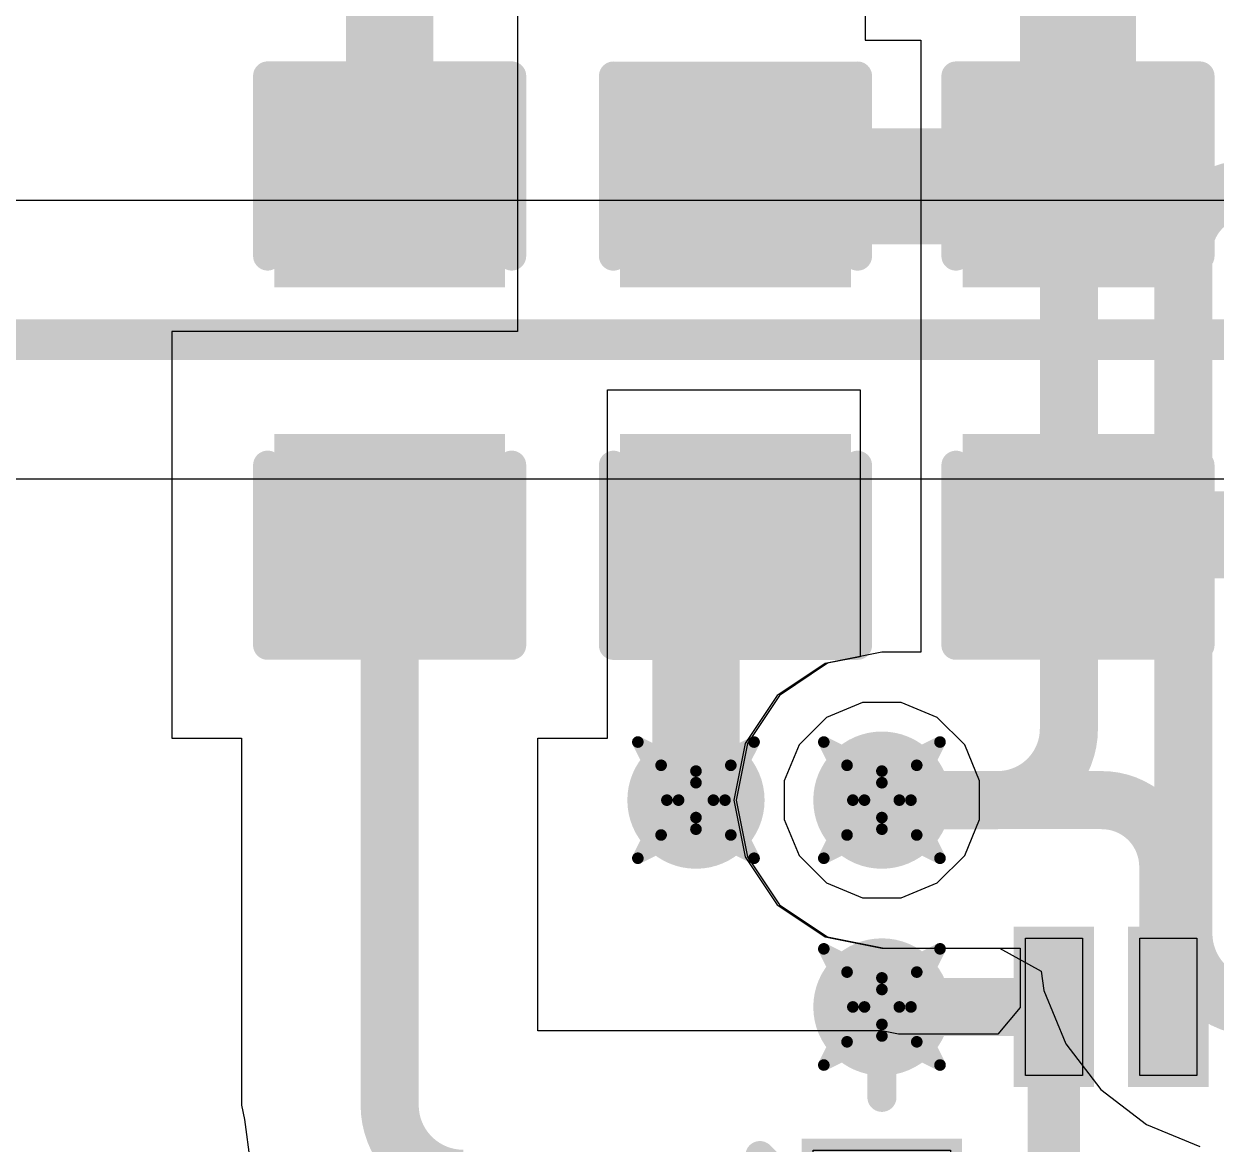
# Model space of a CAD drawing. Header units: inches. Extents: x -2 to 5376, y -4 to 5426.
# Drawn here: x 57.08 to 62.29, y 84.9 to 89.8 of the extents above; entities that cross this region are included whole.
import ezdxf

# ---------------------------------------------------------------- set-up
doc = ezdxf.new("R2010")
doc.units = ezdxf.units.IN
for name, color, linetype in [('Bottom Layer', 5, 'Continuous'), ('Drill Drawing', 1, 'Continuous'), ('Layer 1', 16, 'Continuous'), ('Layer 2', 76, 'Continuous'), ('Top Layer', 1, 'Continuous'), ('Top Overlay', 2, 'Continuous'), ('Top Paste', 8, 'Continuous'), ('Top Solder', 216, 'Continuous'), ('Via Holes', 16, 'Continuous')]:
    doc.layers.add(name, color=color, linetype=linetype)

# ---------------------------------------------------------------- blocks, each defined once
blk = doc.blocks.new('VQFN_16_3_3__25')
at = {"layer": 'Top Layer'}
for points in [[(-0.8729, 1.8), (-0.6229, 1.8), (-0.6229, 1.2), (-0.8729, 1.2)], [(-0.373, 1.8), (-0.123, 1.8), (-0.123, 1.2), (-0.373, 1.2)], [(0.1271, 1.8), (0.3771, 1.8), (0.3771, 1.2), (0.1271, 1.2)], [(0.627, 1.8), (0.877, 1.8), (0.877, 1.2), (0.627, 1.2)], [(-1.8, 0.6234), (-1.8, 0.8734), (-1.2, 0.8734), (-1.2, 0.6234)], [(1.8, 0.8734), (1.8, 0.6234), (1.2, 0.6234), (1.2, 0.8734)], [(-0.7501, 0.7499), (0.7499, 0.7499), (0.7499, -0.7501), (-0.7501, -0.7501)], [(-1.8, 0.1235), (-1.8, 0.3735), (-1.2, 0.3735), (-1.2, 0.1235)], [(1.8, 0.3751), (1.8, 0.1251), (1.2, 0.1251), (1.2, 0.3751)], [(-1.8, -0.3766), (-1.8, -0.1266), (-1.2, -0.1266), (-1.2, -0.3766)], [(1.8, -0.1251), (1.8, -0.3751), (1.2, -0.3751), (1.2, -0.1251)], [(1.8, -0.6249), (1.8, -0.8749), (1.2, -0.8749), (1.2, -0.6249)], [(-1.8, -0.8765), (-1.8, -0.6265), (-1.2, -0.6265), (-1.2, -0.8765)], [(-0.6229, -1.8), (-0.8729, -1.8), (-0.8729, -1.2), (-0.6229, -1.2)], [(-0.123, -1.8), (-0.373, -1.8), (-0.373, -1.2), (-0.123, -1.2)], [(0.3771, -1.8), (0.1271, -1.8), (0.1271, -1.2), (0.3771, -1.2)], [(0.877, -1.8), (0.627, -1.8), (0.627, -1.2), (0.877, -1.2)]]:
    blk.add_hatch(color=1, dxfattribs=at).paths.add_polyline_path(points)
at = {"layer": 'Top Solder'}
for points in [[(-0.9237, 1.8508), (-0.5721, 1.8508), (-0.5721, 1.1492), (-0.9237, 1.1492)], [(-0.4238, 1.8508), (-0.0722, 1.8508), (-0.0722, 1.1492), (-0.4238, 1.1492)], [(0.0763, 1.8508), (0.4279, 1.8508), (0.4279, 1.1492), (0.0763, 1.1492)], [(0.5762, 1.8508), (0.9278, 1.8508), (0.9278, 1.1492), (0.5762, 1.1492)], [(-1.8508, 0.5726), (-1.8508, 0.9242), (-1.1492, 0.9242), (-1.1492, 0.5726)], [(1.8508, 0.9242), (1.8508, 0.5726), (1.1492, 0.5726), (1.1492, 0.9242)], [(-0.8009, 0.8007), (0.8007, 0.8007), (0.8007, -0.8009), (-0.8009, -0.8009)], [(-1.8508, 0.0727), (-1.8508, 0.4243), (-1.1492, 0.4243), (-1.1492, 0.0727)], [(1.8508, 0.4259), (1.8508, 0.0743), (1.1492, 0.0743), (1.1492, 0.4259)], [(-1.8508, -0.4274), (-1.8508, -0.0758), (-1.1492, -0.0758), (-1.1492, -0.4274)], [(1.8508, -0.0743), (1.8508, -0.4259), (1.1492, -0.4259), (1.1492, -0.0743)], [(-1.8508, -0.9273), (-1.8508, -0.5757), (-1.1492, -0.5757), (-1.1492, -0.9273)], [(1.8508, -0.5741), (1.8508, -0.9257), (1.1492, -0.9257), (1.1492, -0.5741)], [(-0.5721, -1.8508), (-0.9237, -1.8508), (-0.9237, -1.1492), (-0.5721, -1.1492)], [(-0.0722, -1.8508), (-0.4238, -1.8508), (-0.4238, -1.1492), (-0.0722, -1.1492)], [(0.4279, -1.8508), (0.0763, -1.8508), (0.0763, -1.1492), (0.4279, -1.1492)], [(0.9278, -1.8508), (0.5762, -1.8508), (0.5762, -1.1492), (0.9278, -1.1492)]]:
    blk.add_hatch(color=216, dxfattribs=at).paths.add_polyline_path(points)
at = {"layer": 'Top Overlay'}
for points in [[(-1.4999, 1.1046, 0.127, 0.127, 0), (-1.4999, 1.4999, 0.127, 0.127, 0)], [(-1.4999, 1.4999, 0.127, 0.127, 0), (-1.1041, 1.4999, 0.127, 0.127, 0)], [(1.1082, 1.4999, 0.127, 0.127, 0), (1.5001, 1.4999, 0.127, 0.127, 0)], [(1.5001, 1.1046, 0.127, 0.127, 0), (1.5001, 1.4999, 0.127, 0.127, 0)], [(-2.0334, 0.85, 0.127, 0.127, 0), (-1.9318, 0.7484, 0.127, 0.127, 0)], [(-2.0334, 0.6468, 0.127, 0.127, 0), (-2.0334, 0.85, 0.127, 0.127, 0)], [(-2.0334, 0.6468, 0.127, 0.127, 0), (-1.9318, 0.7484, 0.127, 0.127, 0)], [(-1.4999, -1.5001, 0.127, 0.127, 0), (-1.4999, -1.1076, 0.127, 0.127, 0)], [(1.5001, -1.5001, 0.127, 0.127, 0), (1.5001, -1.1061, 0.127, 0.127, 0)], [(-1.4999, -1.5001, 0.127, 0.127, 0), (-1.1041, -1.5001, 0.127, 0.127, 0)], [(1.1082, -1.5001, 0.127, 0.127, 0), (1.5001, -1.5001, 0.127, 0.127, 0)]]:
    blk.add_lwpolyline(points, format="xyseb", dxfattribs=at)
for points in [[(-1.5316, 1.4999, 0.0635, 0.0635, 1), (-1.4681, 1.4999, 0.0635, 0.0635, 1)], [(-1.5316, 1.4999, 0.0635, 0.0635, 1), (-1.4681, 1.4999, 0.0635, 0.0635, 1)], [(-1.1358, 1.4999, 0.0635, 0.0635, 1), (-1.0723, 1.4999, 0.0635, 0.0635, 1)], [(1.0765, 1.4999, 0.0635, 0.0635, 1), (1.14, 1.4999, 0.0635, 0.0635, 1)], [(1.4684, 1.4999, 0.0635, 0.0635, 1), (1.5319, 1.4999, 0.0635, 0.0635, 1)], [(1.4684, 1.4999, 0.0635, 0.0635, 1), (1.5319, 1.4999, 0.0635, 0.0635, 1)], [(-1.5316, 1.1046, 0.0635, 0.0635, 1), (-1.4681, 1.1046, 0.0635, 0.0635, 1)], [(1.4684, 1.1046, 0.0635, 0.0635, 1), (1.5319, 1.1046, 0.0635, 0.0635, 1)], [(-2.0651, 0.85, 0.0635, 0.0635, 1), (-2.0016, 0.85, 0.0635, 0.0635, 1)], [(-2.0651, 0.85, 0.0635, 0.0635, 1), (-2.0016, 0.85, 0.0635, 0.0635, 1)], [(-1.9635, 0.7484, 0.0635, 0.0635, 1), (-1.9, 0.7484, 0.0635, 0.0635, 1)], [(-1.9635, 0.7484, 0.0635, 0.0635, 1), (-1.9, 0.7484, 0.0635, 0.0635, 1)], [(-2.0651, 0.6468, 0.0635, 0.0635, 1), (-2.0016, 0.6468, 0.0635, 0.0635, 1)], [(-2.0651, 0.6468, 0.0635, 0.0635, 1), (-2.0016, 0.6468, 0.0635, 0.0635, 1)], [(-1.5316, -1.1076, 0.0635, 0.0635, 1), (-1.4681, -1.1076, 0.0635, 0.0635, 1)], [(1.4684, -1.1061, 0.0635, 0.0635, 1), (1.5319, -1.1061, 0.0635, 0.0635, 1)], [(-1.5316, -1.5001, 0.0635, 0.0635, 1), (-1.4681, -1.5001, 0.0635, 0.0635, 1)], [(-1.5316, -1.5001, 0.0635, 0.0635, 1), (-1.4681, -1.5001, 0.0635, 0.0635, 1)], [(-1.1358, -1.5001, 0.0635, 0.0635, 1), (-1.0723, -1.5001, 0.0635, 0.0635, 1)], [(1.0765, -1.5001, 0.0635, 0.0635, 1), (1.14, -1.5001, 0.0635, 0.0635, 1)], [(1.4684, -1.5001, 0.0635, 0.0635, 1), (1.5319, -1.5001, 0.0635, 0.0635, 1)], [(1.4684, -1.5001, 0.0635, 0.0635, 1), (1.5319, -1.5001, 0.0635, 0.0635, 1)]]:
    blk.add_lwpolyline(points, format="xyseb", close=True, dxfattribs=at)
at = {"layer": 'Top Paste'}
for p, q in [((-0.8729, 1.8), (-0.8729, 1.8)), ((-0.8729, 1.8), (-0.6229, 1.8)), ((-0.8729, 1.2), (-0.8729, 1.8)), ((-0.6229, 1.8), (-0.6229, 1.2)), ((-0.3729, 1.8), (-0.3729, 1.8)), ((-0.3729, 1.8), (-0.1229, 1.8)), ((-0.3729, 1.2), (-0.3729, 1.8)), ((-0.1229, 1.8), (-0.1229, 1.2)), ((0.1271, 1.8), (0.1271, 1.8)), ((0.1271, 1.8), (0.3771, 1.8)), ((0.1271, 1.2), (0.1271, 1.8)), ((0.3771, 1.8), (0.3771, 1.2)), ((0.6271, 1.8), (0.6271, 1.8)), ((0.6271, 1.8), (0.8771, 1.8)), ((0.6271, 1.2), (0.6271, 1.8)), ((0.8771, 1.8), (0.8771, 1.2)), ((-0.6229, 1.2), (-0.8729, 1.2)), ((-0.1229, 1.2), (-0.3729, 1.2)), ((0.3771, 1.2), (0.1271, 1.2)), ((0.8771, 1.2), (0.6271, 1.2)), ((-1.7999, 0.6235), (-1.7999, 0.8735)), ((-1.7999, 0.8735), (-1.1999, 0.8735)), ((-1.1999, 0.8735), (-1.1999, 0.6235)), ((1.2, 0.6235), (1.2, 0.8735)), ((1.2, 0.8735), (1.8, 0.8735)), ((1.8, 0.8735), (1.8, 0.8735)), ((1.8, 0.8735), (1.8, 0.6235)), ((-1.7999, 0.6235), (-1.7999, 0.6235)), ((-1.1999, 0.6235), (-1.7999, 0.6235)), ((-0.6, 0.6), (-0.6, 0.6)), ((-0.6, 0.6), (0.6, 0.6)), ((-0.6, -0.6), (-0.6, 0.6)), ((0.6, 0.6), (0.6, -0.6)), ((1.8, 0.6235), (1.2, 0.6235)), ((-1.8, 0.1235), (-1.8, 0.3735)), ((-1.8, 0.3735), (-1.2, 0.3735)), ((-1.2, 0.3735), (-1.2, 0.1235)), ((1.2, 0.125), (1.2, 0.375)), ((1.2, 0.375), (1.8, 0.375)), ((1.8, 0.375), (1.8, 0.375)), ((1.8, 0.375), (1.8, 0.125)), ((-1.8, 0.1235), (-1.8, 0.1235)), ((-1.2, 0.1235), (-1.8, 0.1235)), ((1.8, 0.125), (1.2, 0.125)), ((-1.7999, -0.3765), (-1.7999, -0.1265)), ((-1.7999, -0.1265), (-1.1999, -0.1265)), ((-1.1999, -0.1265), (-1.1999, -0.3765)), ((1.2, -0.375), (1.2, -0.125)), ((1.2, -0.125), (1.8, -0.125)), ((1.8, -0.125), (1.8, -0.125)), ((1.8, -0.125), (1.8, -0.375)), ((-1.7999, -0.3765), (-1.7999, -0.3765)), ((-1.1999, -0.3765), (-1.7999, -0.3765)), ((1.8, -0.375), (1.2, -0.375)), ((0.6, -0.6), (-0.6, -0.6)), ((1.2, -0.875), (1.2, -0.625)), ((1.2, -0.625), (1.8, -0.625)), ((1.8, -0.625), (1.8, -0.625)), ((1.8, -0.625), (1.8, -0.875)), ((-1.7999, -0.8765), (-1.7999, -0.6265)), ((-1.7999, -0.6265), (-1.1999, -0.6265)), ((-1.1999, -0.6265), (-1.1999, -0.8765)), ((-1.7999, -0.8765), (-1.7999, -0.8765)), ((-1.1999, -0.8765), (-1.7999, -0.8765)), ((1.8, -0.875), (1.2, -0.875)), ((-0.8729, -1.8), (-0.8729, -1.2)), ((-0.8729, -1.2), (-0.6229, -1.2)), ((-0.6229, -1.2), (-0.6229, -1.8)), ((-0.3729, -1.8), (-0.3729, -1.2)), ((-0.3729, -1.2), (-0.1229, -1.2)), ((-0.1229, -1.2), (-0.1229, -1.8)), ((0.1271, -1.8), (0.1271, -1.2)), ((0.1271, -1.2), (0.3771, -1.2)), ((0.3771, -1.2), (0.3771, -1.8)), ((0.6271, -1.8), (0.6271, -1.2)), ((0.6271, -1.2), (0.8771, -1.2)), ((0.8771, -1.2), (0.8771, -1.8)), ((-0.6229, -1.8), (-0.8729, -1.8)), ((-0.6229, -1.8), (-0.6229, -1.8)), ((-0.1229, -1.8), (-0.3729, -1.8)), ((-0.1229, -1.8), (-0.1229, -1.8)), ((0.3771, -1.8), (0.1271, -1.8)), ((0.3771, -1.8), (0.3771, -1.8)), ((0.8771, -1.8), (0.6271, -1.8)), ((0.8771, -1.8), (0.8771, -1.8))]:
    blk.add_line(p, q, dxfattribs=at)
blk = doc.blocks.new('C___0603_108')
at = {"layer": 'Top Layer'}
for points in [[(-0.381, 0.4445), (-0.381, -0.4445), (-1.143, -0.4445), (-1.143, 0.4445)], [(1.143, 0.4445), (1.143, -0.4445), (0.381, -0.4445), (0.381, 0.4445)]]:
    blk.add_hatch(color=1, dxfattribs=at).paths.add_polyline_path(points)
at = {"layer": 'Top Paste'}
for points in [[(-0.381, 0.4445), (-0.381, -0.4445), (-1.143, -0.4445), (-1.143, 0.4445)], [(1.143, 0.4445), (1.143, -0.4445), (0.381, -0.4445), (0.381, 0.4445)]]:
    blk.add_hatch(color=8, dxfattribs=at).paths.add_polyline_path(points)
at = {"layer": 'Top Solder'}
for points in [[(-0.321, 0.5045), (-0.321, -0.5045), (-1.203, -0.5045), (-1.203, 0.5045)], [(1.203, 0.5045), (1.203, -0.5045), (0.321, -0.5045), (0.321, 0.5045)]]:
    blk.add_hatch(color=216, dxfattribs=at).paths.add_polyline_path(points)
at = {"layer": 'Top Overlay'}
for points in [[(-1.2446, -0.5334, 0.127, 0.127, 0), (-1.2446, 0.5334, 0.127, 0.127, 0)], [(-0.4572, 0.5334, 0.127, 0.127, 0), (-1.2446, 0.5334, 0.127, 0.127, 0)], [(1.2446, 0.5334, 0.127, 0.127, 0), (0.4572, 0.5334, 0.127, 0.127, 0)], [(1.2446, -0.5334, 0.127, 0.127, 0), (1.2446, 0.5334, 0.127, 0.127, 0)], [(-0.4572, -0.5334, 0.127, 0.127, 0), (-1.2446, -0.5334, 0.127, 0.127, 0)], [(1.2446, -0.5334, 0.127, 0.127, 0), (0.4572, -0.5334, 0.127, 0.127, 0)]]:
    blk.add_lwpolyline(points, format="xyseb", dxfattribs=at)
for points in [[(-1.2764, 0.5334, 0.0635, 0.0635, 1), (-1.2128, 0.5334, 0.0635, 0.0635, 1)], [(-1.2764, 0.5334, 0.0635, 0.0635, 1), (-1.2128, 0.5334, 0.0635, 0.0635, 1)], [(-0.4889, 0.5334, 0.0635, 0.0635, 1), (-0.4254, 0.5334, 0.0635, 0.0635, 1)], [(0.4254, 0.5334, 0.0635, 0.0635, 1), (0.4889, 0.5334, 0.0635, 0.0635, 1)], [(1.2128, 0.5334, 0.0635, 0.0635, 1), (1.2764, 0.5334, 0.0635, 0.0635, 1)], [(1.2128, 0.5334, 0.0635, 0.0635, 1), (1.2764, 0.5334, 0.0635, 0.0635, 1)], [(-1.2764, -0.5334, 0.0635, 0.0635, 1), (-1.2128, -0.5334, 0.0635, 0.0635, 1)], [(-1.2764, -0.5334, 0.0635, 0.0635, 1), (-1.2128, -0.5334, 0.0635, 0.0635, 1)], [(-0.4889, -0.5334, 0.0635, 0.0635, 1), (-0.4254, -0.5334, 0.0635, 0.0635, 1)], [(0.4254, -0.5334, 0.0635, 0.0635, 1), (0.4889, -0.5334, 0.0635, 0.0635, 1)], [(1.2128, -0.5334, 0.0635, 0.0635, 1), (1.2764, -0.5334, 0.0635, 0.0635, 1)], [(1.2128, -0.5334, 0.0635, 0.0635, 1), (1.2764, -0.5334, 0.0635, 0.0635, 1)]]:
    blk.add_lwpolyline(points, format="xyseb", close=True, dxfattribs=at)
blk = doc.blocks.new('C___0603_109')
at = {"layer": 'Top Layer'}
for points in [[(-0.381, 0.4445), (-0.381, -0.4445), (-1.143, -0.4445), (-1.143, 0.4445)], [(1.143, 0.4445), (1.143, -0.4445), (0.381, -0.4445), (0.381, 0.4445)]]:
    blk.add_hatch(color=1, dxfattribs=at).paths.add_polyline_path(points)
at = {"layer": 'Top Paste'}
for points in [[(-0.381, 0.4445), (-0.381, -0.4445), (-1.143, -0.4445), (-1.143, 0.4445)], [(1.143, 0.4445), (1.143, -0.4445), (0.381, -0.4445), (0.381, 0.4445)]]:
    blk.add_hatch(color=8, dxfattribs=at).paths.add_polyline_path(points)
at = {"layer": 'Top Solder'}
for points in [[(-0.321, 0.5045), (-0.321, -0.5045), (-1.203, -0.5045), (-1.203, 0.5045)], [(1.203, 0.5045), (1.203, -0.5045), (0.321, -0.5045), (0.321, 0.5045)]]:
    blk.add_hatch(color=216, dxfattribs=at).paths.add_polyline_path(points)
at = {"layer": 'Top Overlay'}
for points in [[(-0.4572, 0.5334, 0.127, 0.127, 0), (-1.2446, 0.5334, 0.127, 0.127, 0)], [(-1.2446, -0.5334, 0.127, 0.127, 0), (-1.2446, 0.5334, 0.127, 0.127, 0)], [(1.2446, 0.5334, 0.127, 0.127, 0), (0.4572, 0.5334, 0.127, 0.127, 0)], [(1.2446, -0.5334, 0.127, 0.127, 0), (1.2446, 0.5334, 0.127, 0.127, 0)], [(-0.4572, -0.5334, 0.127, 0.127, 0), (-1.2446, -0.5334, 0.127, 0.127, 0)], [(1.2446, -0.5334, 0.127, 0.127, 0), (0.4572, -0.5334, 0.127, 0.127, 0)]]:
    blk.add_lwpolyline(points, format="xyseb", dxfattribs=at)
for points in [[(-1.2764, 0.5334, 0.0635, 0.0635, 1), (-1.2128, 0.5334, 0.0635, 0.0635, 1)], [(-1.2764, 0.5334, 0.0635, 0.0635, 1), (-1.2128, 0.5334, 0.0635, 0.0635, 1)], [(-0.4889, 0.5334, 0.0635, 0.0635, 1), (-0.4254, 0.5334, 0.0635, 0.0635, 1)], [(0.4254, 0.5334, 0.0635, 0.0635, 1), (0.4889, 0.5334, 0.0635, 0.0635, 1)], [(1.2128, 0.5334, 0.0635, 0.0635, 1), (1.2764, 0.5334, 0.0635, 0.0635, 1)], [(1.2128, 0.5334, 0.0635, 0.0635, 1), (1.2764, 0.5334, 0.0635, 0.0635, 1)], [(-1.2764, -0.5334, 0.0635, 0.0635, 1), (-1.2128, -0.5334, 0.0635, 0.0635, 1)], [(-1.2764, -0.5334, 0.0635, 0.0635, 1), (-1.2128, -0.5334, 0.0635, 0.0635, 1)], [(-0.4889, -0.5334, 0.0635, 0.0635, 1), (-0.4254, -0.5334, 0.0635, 0.0635, 1)], [(0.4254, -0.5334, 0.0635, 0.0635, 1), (0.4889, -0.5334, 0.0635, 0.0635, 1)], [(1.2128, -0.5334, 0.0635, 0.0635, 1), (1.2764, -0.5334, 0.0635, 0.0635, 1)], [(1.2128, -0.5334, 0.0635, 0.0635, 1), (1.2764, -0.5334, 0.0635, 0.0635, 1)]]:
    blk.add_lwpolyline(points, format="xyseb", close=True, dxfattribs=at)
blk = doc.blocks.new('C___0603_111')
at = {"layer": 'Top Layer'}
for points in [[(-0.381, 0.4445), (-0.381, -0.4445), (-1.143, -0.4445), (-1.143, 0.4445)], [(1.143, 0.4445), (1.143, -0.4445), (0.381, -0.4445), (0.381, 0.4445)]]:
    blk.add_hatch(color=1, dxfattribs=at).paths.add_polyline_path(points)
at = {"layer": 'Top Paste'}
for points in [[(-0.381, 0.4445), (-0.381, -0.4445), (-1.143, -0.4445), (-1.143, 0.4445)], [(1.143, 0.4445), (1.143, -0.4445), (0.381, -0.4445), (0.381, 0.4445)]]:
    blk.add_hatch(color=8, dxfattribs=at).paths.add_polyline_path(points)
at = {"layer": 'Top Solder'}
for points in [[(-0.321, 0.5045), (-0.321, -0.5045), (-1.203, -0.5045), (-1.203, 0.5045)], [(1.203, 0.5045), (1.203, -0.5045), (0.321, -0.5045), (0.321, 0.5045)]]:
    blk.add_hatch(color=216, dxfattribs=at).paths.add_polyline_path(points)
at = {"layer": 'Top Overlay'}
for points in [[(-1.2446, 0.5334, 0.127, 0.127, 0), (-1.2446, -0.5334, 0.127, 0.127, 0)], [(-1.2446, 0.5334, 0.127, 0.127, 0), (-0.4572, 0.5334, 0.127, 0.127, 0)], [(0.4572, 0.5334, 0.127, 0.127, 0), (1.2446, 0.5334, 0.127, 0.127, 0)], [(1.2446, 0.5334, 0.127, 0.127, 0), (1.2446, -0.5334, 0.127, 0.127, 0)], [(-1.2446, -0.5334, 0.127, 0.127, 0), (-0.4572, -0.5334, 0.127, 0.127, 0)], [(0.4572, -0.5334, 0.127, 0.127, 0), (1.2446, -0.5334, 0.127, 0.127, 0)]]:
    blk.add_lwpolyline(points, format="xyseb", dxfattribs=at)
for points in [[(-1.2764, 0.5334, 0.0635, 0.0635, 1), (-1.2128, 0.5334, 0.0635, 0.0635, 1)], [(-1.2764, 0.5334, 0.0635, 0.0635, 1), (-1.2128, 0.5334, 0.0635, 0.0635, 1)], [(-0.4889, 0.5334, 0.0635, 0.0635, 1), (-0.4254, 0.5334, 0.0635, 0.0635, 1)], [(0.4254, 0.5334, 0.0635, 0.0635, 1), (0.4889, 0.5334, 0.0635, 0.0635, 1)], [(1.2128, 0.5334, 0.0635, 0.0635, 1), (1.2764, 0.5334, 0.0635, 0.0635, 1)], [(1.2128, 0.5334, 0.0635, 0.0635, 1), (1.2764, 0.5334, 0.0635, 0.0635, 1)], [(-1.2764, -0.5334, 0.0635, 0.0635, 1), (-1.2128, -0.5334, 0.0635, 0.0635, 1)], [(-1.2764, -0.5334, 0.0635, 0.0635, 1), (-1.2128, -0.5334, 0.0635, 0.0635, 1)], [(-0.4889, -0.5334, 0.0635, 0.0635, 1), (-0.4254, -0.5334, 0.0635, 0.0635, 1)], [(0.4254, -0.5334, 0.0635, 0.0635, 1), (0.4889, -0.5334, 0.0635, 0.0635, 1)], [(1.2128, -0.5334, 0.0635, 0.0635, 1), (1.2764, -0.5334, 0.0635, 0.0635, 1)], [(1.2128, -0.5334, 0.0635, 0.0635, 1), (1.2764, -0.5334, 0.0635, 0.0635, 1)]]:
    blk.add_lwpolyline(points, format="xyseb", close=True, dxfattribs=at)

msp = doc.modelspace()

# ---------------------------------------------------------------- hatches: boundary and pattern name
at = {"layer": 'Bottom Layer'}
h = msp.add_hatch(color=5, dxfattribs=at)
edge = h.paths.add_edge_path()
edge.add_arc((60.0171, 86.4042), 0.3, 0, 360)
h = msp.add_hatch(color=5, dxfattribs=at)
edge = h.paths.add_edge_path()
edge.add_arc((60.8299, 86.4042), 0.3, 0, 360)
h = msp.add_hatch(color=5, dxfattribs=at)
edge = h.paths.add_edge_path()
edge.add_arc((60.83, 85.5), 0.3, 0, 360)
at = {"layer": 'Layer 1'}
h = msp.add_hatch(color=16, dxfattribs=at)
edge = h.paths.add_edge_path()
edge.add_arc((60.0171, 86.4042), 0.3, 0, 360)
h = msp.add_hatch(color=16, dxfattribs=at)
edge = h.paths.add_edge_path()
edge.add_arc((60.8299, 86.4042), 0.3, 0, 360)
h = msp.add_hatch(color=16, dxfattribs=at)
edge = h.paths.add_edge_path()
edge.add_arc((60.83, 85.5), 0.3, 0, 360)
at = {"layer": 'Layer 2'}
h = msp.add_hatch(color=76, dxfattribs=at)
edge = h.paths.add_edge_path()
edge.add_arc((60.0171, 86.4042), 0.3, 0, 360)
h = msp.add_hatch(color=76, dxfattribs=at)
edge = h.paths.add_edge_path()
edge.add_arc((60.8299, 86.4042), 0.3, 0, 360)
h = msp.add_hatch(color=76, dxfattribs=at)
edge = h.paths.add_edge_path()
edge.add_arc((60.83, 85.5), 0.3, 0, 360)
at = {"layer": 'Top Layer'}
h = msp.add_hatch(color=1, dxfattribs=at)
edge = h.paths.add_edge_path()
edge.add_arc((60.0171, 86.4042), 0.3, 0, 360)
h = msp.add_hatch(color=1, dxfattribs=at)
edge = h.paths.add_edge_path()
edge.add_arc((60.8299, 86.4042), 0.3, 0, 360)
h = msp.add_hatch(color=1, dxfattribs=at)
edge = h.paths.add_edge_path()
edge.add_arc((60.83, 85.5), 0.3, 0, 360)
at = {"layer": 'Via Holes'}
h = msp.add_hatch(color=7, dxfattribs=at)
edge = h.paths.add_edge_path()
edge.add_arc((60.0171, 86.4042), 0.15, 0, 360)
h = msp.add_hatch(color=7, dxfattribs=at)
edge = h.paths.add_edge_path()
edge.add_arc((60.8299, 86.4042), 0.15, 0, 360)
h = msp.add_hatch(color=7, dxfattribs=at)
edge = h.paths.add_edge_path()
edge.add_arc((60.83, 85.5), 0.15, 0, 360)

# ---------------------------------------------------------------- linework, layer by layer
at = {"layer": 'Bottom Layer'}
for p, q in [((60.757, 90.7993), (60.757, 89.7268)), ((60.757, 89.7268), (60.9999, 89.7268)), ((60.9999, 89.7268), (60.9999, 87.0516)), ((60.8299, 87.0516), (60.5821, 87.0023)), ((60.9999, 87.0516), (60.8299, 87.0516)), ((60.5821, 87.0023), (60.3721, 86.862)), ((60.3721, 86.862), (60.2317, 86.6519)), ((60.2317, 86.6519), (60.1824, 86.4042)), ((60.1824, 86.4042), (60.2317, 86.1564)), ((60.2317, 86.1564), (60.3721, 85.9463)), ((60.3721, 85.9463), (60.5821, 85.806)), ((60.5821, 85.806), (60.8299, 85.7567)), ((60.8299, 85.7567), (61.3356, 85.7567)), ((61.3356, 85.7567), (61.344, 85.7569)), ((61.344, 85.7569), (61.5261, 85.6566)), ((61.5261, 85.6566), (61.5372, 85.5721)), ((61.5372, 85.5721), (61.6336, 85.3393)), ((61.6336, 85.3393), (61.787, 85.1394)), ((61.787, 85.1394), (61.9868, 84.9861)), ((61.9868, 84.9861), (62.2196, 84.8897))]:
    msp.add_line(p, q, dxfattribs=at)
for points in [[(61.6474, 86.7159, 0.254, 0.254, 0), (61.6474, 90.678, 0.254, 0.254, 0)], [(62.1476, 88.7972, 0.254, 0.254, -0.414214), (62.4252, 89.0749, 0.254, 0.254, 0)], [(62.1476, 85.8218, 0.254, 0.254, 0), (62.1476, 88.7972, 0.254, 0.254, 0)], [(61.6474, 86.7159, 0.254, 0.254, -0.414214), (61.3356, 86.4042, 0.254, 0.254, 0)], [(60.8299, 86.4042, 0.254, 0.254, 0), (61.3356, 86.4042, 0.254, 0.254, 0)], [(62.4694, 85.5, 0.254, 0.254, -0.414214), (62.1476, 85.8218, 0.254, 0.254, 0)]]:
    msp.add_lwpolyline(points, format="xyseb", dxfattribs=at)
for points in [[(62.0841, 88.7972, 0.127, 0.127, 1), (62.2111, 88.7972, 0.127, 0.127, 1)], [(62.0841, 88.7972, 0.127, 0.127, 1), (62.2111, 88.7972, 0.127, 0.127, 1)], [(61.5839, 86.7159, 0.127, 0.127, 1), (61.7109, 86.7159, 0.127, 0.127, 1)], [(61.5839, 86.7159, 0.127, 0.127, 1), (61.7109, 86.7159, 0.127, 0.127, 1)], [(60.7664, 86.4042, 0.127, 0.127, 1), (60.8934, 86.4042, 0.127, 0.127, 1)], [(61.2721, 86.4042, 0.127, 0.127, 1), (61.3991, 86.4042, 0.127, 0.127, 1)], [(61.2721, 86.4042, 0.127, 0.127, 1), (61.3991, 86.4042, 0.127, 0.127, 1)], [(62.0841, 85.8218, 0.127, 0.127, 1), (62.2111, 85.8218, 0.127, 0.127, 1)], [(62.0841, 85.8218, 0.127, 0.127, 1), (62.2111, 85.8218, 0.127, 0.127, 1)]]:
    msp.add_lwpolyline(points, format="xyseb", close=True, dxfattribs=at)
at = {"layer": 'Drill Drawing'}
for points in [[(59.7631, 86.6582, 0.0508, 0.0508, 0), (60.0171, 86.5312, 0.0508, 0.0508, 0)], [(59.7631, 86.6582, 0.0508, 0.0508, 0), (59.8901, 86.4042, 0.0508, 0.0508, 0)], [(60.0171, 86.5312, 0.0508, 0.0508, 0), (60.2711, 86.6582, 0.0508, 0.0508, 0)], [(60.1441, 86.4042, 0.0508, 0.0508, 0), (60.2711, 86.6582, 0.0508, 0.0508, 0)], [(60.5759, 86.6582, 0.0508, 0.0508, 0), (60.8299, 86.5312, 0.0508, 0.0508, 0)], [(60.5759, 86.6582, 0.0508, 0.0508, 0), (60.7029, 86.4042, 0.0508, 0.0508, 0)], [(60.8299, 86.5312, 0.0508, 0.0508, 0), (61.0839, 86.6582, 0.0508, 0.0508, 0)], [(60.9569, 86.4042, 0.0508, 0.0508, 0), (61.0839, 86.6582, 0.0508, 0.0508, 0)], [(59.8647, 86.5566, 0.0508, 0.0508, 0), (60.0171, 86.4804, 0.0508, 0.0508, 0)], [(59.8647, 86.5566, 0.0508, 0.0508, 0), (59.9409, 86.4042, 0.0508, 0.0508, 0)], [(60.0171, 86.4804, 0.0508, 0.0508, 0), (60.1695, 86.5566, 0.0508, 0.0508, 0)], [(60.0933, 86.4042, 0.0508, 0.0508, 0), (60.1695, 86.5566, 0.0508, 0.0508, 0)], [(60.6775, 86.5566, 0.0508, 0.0508, 0), (60.8299, 86.4804, 0.0508, 0.0508, 0)], [(60.6775, 86.5566, 0.0508, 0.0508, 0), (60.7537, 86.4042, 0.0508, 0.0508, 0)], [(60.8299, 86.4804, 0.0508, 0.0508, 0), (60.9823, 86.5566, 0.0508, 0.0508, 0)], [(60.9061, 86.4042, 0.0508, 0.0508, 0), (60.9823, 86.5566, 0.0508, 0.0508, 0)], [(59.7631, 86.1502, 0.0508, 0.0508, 0), (59.8901, 86.4042, 0.0508, 0.0508, 0)], [(59.8647, 86.2518, 0.0508, 0.0508, 0), (59.9409, 86.4042, 0.0508, 0.0508, 0)], [(60.0933, 86.4042, 0.0508, 0.0508, 0), (60.1695, 86.2518, 0.0508, 0.0508, 0)], [(60.1441, 86.4042, 0.0508, 0.0508, 0), (60.2711, 86.1502, 0.0508, 0.0508, 0)], [(60.5759, 86.1502, 0.0508, 0.0508, 0), (60.7029, 86.4042, 0.0508, 0.0508, 0)], [(60.6775, 86.2518, 0.0508, 0.0508, 0), (60.7537, 86.4042, 0.0508, 0.0508, 0)], [(60.9061, 86.4042, 0.0508, 0.0508, 0), (60.9823, 86.2518, 0.0508, 0.0508, 0)], [(60.9569, 86.4042, 0.0508, 0.0508, 0), (61.0839, 86.1502, 0.0508, 0.0508, 0)], [(59.8647, 86.2518, 0.0508, 0.0508, 0), (60.0171, 86.328, 0.0508, 0.0508, 0)], [(60.0171, 86.328, 0.0508, 0.0508, 0), (60.1695, 86.2518, 0.0508, 0.0508, 0)], [(60.6775, 86.2518, 0.0508, 0.0508, 0), (60.8299, 86.328, 0.0508, 0.0508, 0)], [(60.8299, 86.328, 0.0508, 0.0508, 0), (60.9823, 86.2518, 0.0508, 0.0508, 0)], [(59.7631, 86.1502, 0.0508, 0.0508, 0), (60.0171, 86.2772, 0.0508, 0.0508, 0)], [(60.0171, 86.2772, 0.0508, 0.0508, 0), (60.2711, 86.1502, 0.0508, 0.0508, 0)], [(60.5759, 86.1502, 0.0508, 0.0508, 0), (60.8299, 86.2772, 0.0508, 0.0508, 0)], [(60.8299, 86.2772, 0.0508, 0.0508, 0), (61.0839, 86.1502, 0.0508, 0.0508, 0)], [(60.576, 85.754, 0.0508, 0.0508, 0), (60.83, 85.627, 0.0508, 0.0508, 0)], [(60.576, 85.754, 0.0508, 0.0508, 0), (60.703, 85.5, 0.0508, 0.0508, 0)], [(60.83, 85.627, 0.0508, 0.0508, 0), (61.084, 85.754, 0.0508, 0.0508, 0)], [(60.957, 85.5, 0.0508, 0.0508, 0), (61.084, 85.754, 0.0508, 0.0508, 0)], [(60.6776, 85.6524, 0.0508, 0.0508, 0), (60.83, 85.5762, 0.0508, 0.0508, 0)], [(60.6776, 85.6524, 0.0508, 0.0508, 0), (60.7538, 85.5, 0.0508, 0.0508, 0)], [(60.83, 85.5762, 0.0508, 0.0508, 0), (60.9824, 85.6524, 0.0508, 0.0508, 0)], [(60.9062, 85.5, 0.0508, 0.0508, 0), (60.9824, 85.6524, 0.0508, 0.0508, 0)], [(60.576, 85.246, 0.0508, 0.0508, 0), (60.703, 85.5, 0.0508, 0.0508, 0)], [(60.6776, 85.3476, 0.0508, 0.0508, 0), (60.7538, 85.5, 0.0508, 0.0508, 0)], [(60.9062, 85.5, 0.0508, 0.0508, 0), (60.9824, 85.3476, 0.0508, 0.0508, 0)], [(60.957, 85.5, 0.0508, 0.0508, 0), (61.084, 85.246, 0.0508, 0.0508, 0)], [(60.6776, 85.3476, 0.0508, 0.0508, 0), (60.83, 85.4238, 0.0508, 0.0508, 0)], [(60.83, 85.4238, 0.0508, 0.0508, 0), (60.9824, 85.3476, 0.0508, 0.0508, 0)], [(60.576, 85.246, 0.0508, 0.0508, 0), (60.83, 85.373, 0.0508, 0.0508, 0)], [(60.83, 85.373, 0.0508, 0.0508, 0), (61.084, 85.246, 0.0508, 0.0508, 0)]]:
    msp.add_lwpolyline(points, format="xyseb", dxfattribs=at)
for points in [[(59.7504, 86.6582, 0.0254, 0.0254, 1), (59.7758, 86.6582, 0.0254, 0.0254, 1)], [(59.7504, 86.6582, 0.0254, 0.0254, 1), (59.7758, 86.6582, 0.0254, 0.0254, 1)], [(60.2584, 86.6582, 0.0254, 0.0254, 1), (60.2838, 86.6582, 0.0254, 0.0254, 1)], [(60.2584, 86.6582, 0.0254, 0.0254, 1), (60.2838, 86.6582, 0.0254, 0.0254, 1)], [(60.5632, 86.6582, 0.0254, 0.0254, 1), (60.5886, 86.6582, 0.0254, 0.0254, 1)], [(60.5632, 86.6582, 0.0254, 0.0254, 1), (60.5886, 86.6582, 0.0254, 0.0254, 1)], [(61.0712, 86.6582, 0.0254, 0.0254, 1), (61.0966, 86.6582, 0.0254, 0.0254, 1)], [(61.0712, 86.6582, 0.0254, 0.0254, 1), (61.0966, 86.6582, 0.0254, 0.0254, 1)], [(59.852, 86.5566, 0.0254, 0.0254, 1), (59.8774, 86.5566, 0.0254, 0.0254, 1)], [(59.852, 86.5566, 0.0254, 0.0254, 1), (59.8774, 86.5566, 0.0254, 0.0254, 1)], [(60.1568, 86.5566, 0.0254, 0.0254, 1), (60.1822, 86.5566, 0.0254, 0.0254, 1)], [(60.1568, 86.5566, 0.0254, 0.0254, 1), (60.1822, 86.5566, 0.0254, 0.0254, 1)], [(60.6648, 86.5566, 0.0254, 0.0254, 1), (60.6902, 86.5566, 0.0254, 0.0254, 1)], [(60.6648, 86.5566, 0.0254, 0.0254, 1), (60.6902, 86.5566, 0.0254, 0.0254, 1)], [(60.9696, 86.5566, 0.0254, 0.0254, 1), (60.995, 86.5566, 0.0254, 0.0254, 1)], [(60.9696, 86.5566, 0.0254, 0.0254, 1), (60.995, 86.5566, 0.0254, 0.0254, 1)], [(60.0044, 86.5312, 0.0254, 0.0254, 1), (60.0298, 86.5312, 0.0254, 0.0254, 1)], [(60.0044, 86.5312, 0.0254, 0.0254, 1), (60.0298, 86.5312, 0.0254, 0.0254, 1)], [(60.8172, 86.5312, 0.0254, 0.0254, 1), (60.8426, 86.5312, 0.0254, 0.0254, 1)], [(60.8172, 86.5312, 0.0254, 0.0254, 1), (60.8426, 86.5312, 0.0254, 0.0254, 1)], [(60.0044, 86.4804, 0.0254, 0.0254, 1), (60.0298, 86.4804, 0.0254, 0.0254, 1)], [(60.0044, 86.4804, 0.0254, 0.0254, 1), (60.0298, 86.4804, 0.0254, 0.0254, 1)], [(60.8172, 86.4804, 0.0254, 0.0254, 1), (60.8426, 86.4804, 0.0254, 0.0254, 1)], [(60.8172, 86.4804, 0.0254, 0.0254, 1), (60.8426, 86.4804, 0.0254, 0.0254, 1)], [(59.8774, 86.4042, 0.0254, 0.0254, 1), (59.9028, 86.4042, 0.0254, 0.0254, 1)], [(59.8774, 86.4042, 0.0254, 0.0254, 1), (59.9028, 86.4042, 0.0254, 0.0254, 1)], [(59.9282, 86.4042, 0.0254, 0.0254, 1), (59.9536, 86.4042, 0.0254, 0.0254, 1)], [(59.9282, 86.4042, 0.0254, 0.0254, 1), (59.9536, 86.4042, 0.0254, 0.0254, 1)], [(60.0806, 86.4042, 0.0254, 0.0254, 1), (60.106, 86.4042, 0.0254, 0.0254, 1)], [(60.0806, 86.4042, 0.0254, 0.0254, 1), (60.106, 86.4042, 0.0254, 0.0254, 1)], [(60.1314, 86.4042, 0.0254, 0.0254, 1), (60.1568, 86.4042, 0.0254, 0.0254, 1)], [(60.1314, 86.4042, 0.0254, 0.0254, 1), (60.1568, 86.4042, 0.0254, 0.0254, 1)], [(60.6902, 86.4042, 0.0254, 0.0254, 1), (60.7156, 86.4042, 0.0254, 0.0254, 1)], [(60.6902, 86.4042, 0.0254, 0.0254, 1), (60.7156, 86.4042, 0.0254, 0.0254, 1)], [(60.741, 86.4042, 0.0254, 0.0254, 1), (60.7664, 86.4042, 0.0254, 0.0254, 1)], [(60.741, 86.4042, 0.0254, 0.0254, 1), (60.7664, 86.4042, 0.0254, 0.0254, 1)], [(60.8934, 86.4042, 0.0254, 0.0254, 1), (60.9188, 86.4042, 0.0254, 0.0254, 1)], [(60.8934, 86.4042, 0.0254, 0.0254, 1), (60.9188, 86.4042, 0.0254, 0.0254, 1)], [(60.9442, 86.4042, 0.0254, 0.0254, 1), (60.9696, 86.4042, 0.0254, 0.0254, 1)], [(60.9442, 86.4042, 0.0254, 0.0254, 1), (60.9696, 86.4042, 0.0254, 0.0254, 1)], [(60.0044, 86.328, 0.0254, 0.0254, 1), (60.0298, 86.328, 0.0254, 0.0254, 1)], [(60.0044, 86.328, 0.0254, 0.0254, 1), (60.0298, 86.328, 0.0254, 0.0254, 1)], [(60.8172, 86.328, 0.0254, 0.0254, 1), (60.8426, 86.328, 0.0254, 0.0254, 1)], [(60.8172, 86.328, 0.0254, 0.0254, 1), (60.8426, 86.328, 0.0254, 0.0254, 1)], [(59.852, 86.2518, 0.0254, 0.0254, 1), (59.8774, 86.2518, 0.0254, 0.0254, 1)], [(59.852, 86.2518, 0.0254, 0.0254, 1), (59.8774, 86.2518, 0.0254, 0.0254, 1)], [(60.0044, 86.2772, 0.0254, 0.0254, 1), (60.0298, 86.2772, 0.0254, 0.0254, 1)], [(60.0044, 86.2772, 0.0254, 0.0254, 1), (60.0298, 86.2772, 0.0254, 0.0254, 1)], [(60.1568, 86.2518, 0.0254, 0.0254, 1), (60.1822, 86.2518, 0.0254, 0.0254, 1)], [(60.1568, 86.2518, 0.0254, 0.0254, 1), (60.1822, 86.2518, 0.0254, 0.0254, 1)], [(60.6648, 86.2518, 0.0254, 0.0254, 1), (60.6902, 86.2518, 0.0254, 0.0254, 1)], [(60.6648, 86.2518, 0.0254, 0.0254, 1), (60.6902, 86.2518, 0.0254, 0.0254, 1)], [(60.8172, 86.2772, 0.0254, 0.0254, 1), (60.8426, 86.2772, 0.0254, 0.0254, 1)], [(60.8172, 86.2772, 0.0254, 0.0254, 1), (60.8426, 86.2772, 0.0254, 0.0254, 1)], [(60.9696, 86.2518, 0.0254, 0.0254, 1), (60.995, 86.2518, 0.0254, 0.0254, 1)], [(60.9696, 86.2518, 0.0254, 0.0254, 1), (60.995, 86.2518, 0.0254, 0.0254, 1)], [(59.7504, 86.1502, 0.0254, 0.0254, 1), (59.7758, 86.1502, 0.0254, 0.0254, 1)], [(59.7504, 86.1502, 0.0254, 0.0254, 1), (59.7758, 86.1502, 0.0254, 0.0254, 1)], [(60.2584, 86.1502, 0.0254, 0.0254, 1), (60.2838, 86.1502, 0.0254, 0.0254, 1)], [(60.2584, 86.1502, 0.0254, 0.0254, 1), (60.2838, 86.1502, 0.0254, 0.0254, 1)], [(60.5632, 86.1502, 0.0254, 0.0254, 1), (60.5886, 86.1502, 0.0254, 0.0254, 1)], [(60.5632, 86.1502, 0.0254, 0.0254, 1), (60.5886, 86.1502, 0.0254, 0.0254, 1)], [(61.0712, 86.1502, 0.0254, 0.0254, 1), (61.0966, 86.1502, 0.0254, 0.0254, 1)], [(61.0712, 86.1502, 0.0254, 0.0254, 1), (61.0966, 86.1502, 0.0254, 0.0254, 1)], [(60.5633, 85.754, 0.0254, 0.0254, 1), (60.5887, 85.754, 0.0254, 0.0254, 1)], [(60.5633, 85.754, 0.0254, 0.0254, 1), (60.5887, 85.754, 0.0254, 0.0254, 1)], [(61.0713, 85.754, 0.0254, 0.0254, 1), (61.0967, 85.754, 0.0254, 0.0254, 1)], [(61.0713, 85.754, 0.0254, 0.0254, 1), (61.0967, 85.754, 0.0254, 0.0254, 1)], [(60.6649, 85.6524, 0.0254, 0.0254, 1), (60.6903, 85.6524, 0.0254, 0.0254, 1)], [(60.6649, 85.6524, 0.0254, 0.0254, 1), (60.6903, 85.6524, 0.0254, 0.0254, 1)], [(60.8173, 85.627, 0.0254, 0.0254, 1), (60.8427, 85.627, 0.0254, 0.0254, 1)], [(60.8173, 85.627, 0.0254, 0.0254, 1), (60.8427, 85.627, 0.0254, 0.0254, 1)], [(60.9697, 85.6524, 0.0254, 0.0254, 1), (60.9951, 85.6524, 0.0254, 0.0254, 1)], [(60.9697, 85.6524, 0.0254, 0.0254, 1), (60.9951, 85.6524, 0.0254, 0.0254, 1)], [(60.8173, 85.5762, 0.0254, 0.0254, 1), (60.8427, 85.5762, 0.0254, 0.0254, 1)], [(60.8173, 85.5762, 0.0254, 0.0254, 1), (60.8427, 85.5762, 0.0254, 0.0254, 1)], [(60.6903, 85.5, 0.0254, 0.0254, 1), (60.7157, 85.5, 0.0254, 0.0254, 1)], [(60.6903, 85.5, 0.0254, 0.0254, 1), (60.7157, 85.5, 0.0254, 0.0254, 1)], [(60.7411, 85.5, 0.0254, 0.0254, 1), (60.7665, 85.5, 0.0254, 0.0254, 1)], [(60.7411, 85.5, 0.0254, 0.0254, 1), (60.7665, 85.5, 0.0254, 0.0254, 1)], [(60.8935, 85.5, 0.0254, 0.0254, 1), (60.9189, 85.5, 0.0254, 0.0254, 1)], [(60.8935, 85.5, 0.0254, 0.0254, 1), (60.9189, 85.5, 0.0254, 0.0254, 1)], [(60.9443, 85.5, 0.0254, 0.0254, 1), (60.9697, 85.5, 0.0254, 0.0254, 1)], [(60.9443, 85.5, 0.0254, 0.0254, 1), (60.9697, 85.5, 0.0254, 0.0254, 1)], [(60.8173, 85.4238, 0.0254, 0.0254, 1), (60.8427, 85.4238, 0.0254, 0.0254, 1)], [(60.8173, 85.4238, 0.0254, 0.0254, 1), (60.8427, 85.4238, 0.0254, 0.0254, 1)], [(60.8173, 85.373, 0.0254, 0.0254, 1), (60.8427, 85.373, 0.0254, 0.0254, 1)], [(60.8173, 85.373, 0.0254, 0.0254, 1), (60.8427, 85.373, 0.0254, 0.0254, 1)], [(60.6649, 85.3476, 0.0254, 0.0254, 1), (60.6903, 85.3476, 0.0254, 0.0254, 1)], [(60.6649, 85.3476, 0.0254, 0.0254, 1), (60.6903, 85.3476, 0.0254, 0.0254, 1)], [(60.9697, 85.3476, 0.0254, 0.0254, 1), (60.9951, 85.3476, 0.0254, 0.0254, 1)], [(60.9697, 85.3476, 0.0254, 0.0254, 1), (60.9951, 85.3476, 0.0254, 0.0254, 1)], [(60.5633, 85.246, 0.0254, 0.0254, 1), (60.5887, 85.246, 0.0254, 0.0254, 1)], [(60.5633, 85.246, 0.0254, 0.0254, 1), (60.5887, 85.246, 0.0254, 0.0254, 1)], [(61.0713, 85.246, 0.0254, 0.0254, 1), (61.0967, 85.246, 0.0254, 0.0254, 1)], [(61.0713, 85.246, 0.0254, 0.0254, 1), (61.0967, 85.246, 0.0254, 0.0254, 1)]]:
    msp.add_lwpolyline(points, format="xyseb", close=True, dxfattribs=at)
at = {"layer": 'Layer 1'}
for p, q in [((104.902, 89.026), (49.1796, 89.026)), ((49.3037, 87.8088), (68.4114, 87.8088)), ((60.7449, 86.8312), (60.588, 86.7661)), ((60.9148, 86.8312), (60.7449, 86.8312)), ((61.0717, 86.7661), (60.9148, 86.8312)), ((60.588, 86.7661), (60.4679, 86.646)), ((61.1919, 86.646), (61.0717, 86.7661)), ((60.4679, 86.646), (60.4029, 86.4891)), ((61.2569, 86.4891), (61.1919, 86.646)), ((60.4029, 86.4891), (60.4029, 86.3192)), ((61.2569, 86.3192), (61.2569, 86.4891)), ((60.4029, 86.3192), (60.4679, 86.1623)), ((61.1919, 86.1623), (61.2569, 86.3192)), ((60.4679, 86.1623), (60.588, 86.0422)), ((61.0717, 86.0422), (61.1919, 86.1623)), ((60.588, 86.0422), (60.7449, 85.9772)), ((60.9148, 85.9772), (61.0717, 86.0422)), ((60.7449, 85.9772), (60.9148, 85.9772))]:
    msp.add_line(p, q, dxfattribs=at)
msp.add_lwpolyline([(49.1796, 88.4174, 0.1778, 0.1778, 0), (104.902, 88.4174, 0.1778, 0.1778, 0)], format="xyseb", dxfattribs=at)
at = {"layer": 'Layer 2'}
for p, q in [((60.7449, 86.8312), (60.588, 86.7661)), ((60.9148, 86.8312), (60.7449, 86.8312)), ((61.0717, 86.7661), (60.9148, 86.8312)), ((60.588, 86.7661), (60.4679, 86.646)), ((61.1919, 86.646), (61.0717, 86.7661)), ((60.4679, 86.646), (60.4029, 86.4891)), ((61.2569, 86.4891), (61.1919, 86.646)), ((60.4029, 86.4891), (60.4029, 86.3192)), ((61.2569, 86.3192), (61.2569, 86.4891)), ((60.4029, 86.3192), (60.4679, 86.1623)), ((61.1919, 86.1623), (61.2569, 86.3192)), ((60.4679, 86.1623), (60.588, 86.0422)), ((61.0717, 86.0422), (61.1919, 86.1623)), ((60.588, 86.0422), (60.7449, 85.9772)), ((60.9148, 85.9772), (61.0717, 86.0422)), ((60.7449, 85.9772), (60.9148, 85.9772))]:
    msp.add_line(p, q, dxfattribs=at)
at = {"layer": 'Top Layer'}
for p, q in [((59.2374, 89.9766), (59.2374, 88.453)), ((59.2374, 88.453), (57.7256, 88.453)), ((57.7256, 88.453), (57.7256, 86.675)), ((59.6306, 86.675), (59.6306, 88.1986)), ((59.6306, 88.1986), (60.7346, 88.1986)), ((60.7346, 88.1986), (60.7346, 87.0306)), ((60.5927, 87.0024), (60.3827, 86.8621)), ((60.7346, 87.0306), (60.5927, 87.0024)), ((60.3827, 86.8621), (60.2423, 86.652)), ((57.7256, 86.675), (58.0306, 86.675)), ((58.0306, 86.675), (58.0306, 85.0708)), ((59.3255, 85.396), (59.3255, 86.675)), ((59.3255, 86.675), (59.6306, 86.675)), ((60.2423, 86.652), (60.193, 86.4043)), ((60.193, 86.4043), (60.2423, 86.1565)), ((60.2423, 86.1565), (60.3827, 85.9464)), ((60.3827, 85.9464), (60.5927, 85.8061)), ((60.5927, 85.8061), (60.8405, 85.7568)), ((60.8405, 85.7568), (61.4344, 85.7568)), ((61.4344, 85.7568), (61.4344, 85.4972)), ((61.4344, 85.4972), (61.3365, 85.3815)), ((60.8299, 85.396), (59.3255, 85.396)), ((60.9024, 85.3815), (60.8299, 85.396)), ((61.3365, 85.3815), (60.9024, 85.3815)), ((58.0306, 85.0708), (58.043, 85.0086)), ((58.043, 85.0086), (58.0677, 84.8209))]:
    msp.add_line(p, q, dxfattribs=at)
for points in [[(61.6871, 89.0878, 0.508, 0.508, 0), (61.6871, 91.8491, 0.508, 0.508, 0)], [(58.6781, 89.088, 0.381, 0.381, 0), (58.6781, 90.1706, 0.381, 0.381, 0)], [(60.1899, 89.0878, 0.508, 0.508, 0), (61.6871, 89.0878, 0.508, 0.508, 0)], [(60.1899, 89.0876, 0.508, 0.508, 0), (60.1899, 89.0878, 0.508, 0.508, 0)], [(61.6977, 87.5639, 0.381, 0.381, 0), (63.1807, 87.5639, 0.381, 0.381, 0)], [(58.6781, 85.0708, 0.254, 0.254, 0), (58.6781, 87.564, 0.254, 0.254, 0)], [(60.0171, 87.3908, 0.254, 0.254, 0), (60.1899, 87.5636, 0.254, 0.254, 0)], [(60.0171, 86.4042, 0.381, 0.381, 0), (60.0171, 87.3908, 0.381, 0.381, 0)], [(60.8405, 86.4043, 0.254, 0.254, 0), (61.7911, 86.4043, 0.254, 0.254, 0)], [(61.7911, 86.4043, 0.254, 0.254, -0.414214), (62.0818, 86.1135, 0.254, 0.254, 0)], [(62.0818, 85.4972, 0.254, 0.254, 0), (62.0818, 86.1135, 0.254, 0.254, 0)], [(60.83, 85.5001, 0.254, 0.254, 0), (61.582, 85.5001, 0.254, 0.254, 0)], [(60.83, 85.5, 0.254, 0.254, 0), (60.83, 85.5001, 0.254, 0.254, 0)], [(61.582, 84.7478, 0.2286, 0.2286, 0), (61.582, 85.5001, 0.2286, 0.2286, 0)], [(59.0003, 84.7485, 0.254, 0.254, -0.414214), (58.6781, 85.0708, 0.254, 0.254, 0)]]:
    msp.add_lwpolyline(points, format="xyseb", dxfattribs=at)
for points in [[(60.0629, 89.0878, 0.254, 0.254, 1), (60.3169, 89.0878, 0.254, 0.254, 1)], [(60.0629, 89.0878, 0.254, 0.254, 1), (60.3169, 89.0878, 0.254, 0.254, 1)], [(60.0629, 89.0876, 0.254, 0.254, 1), (60.3169, 89.0876, 0.254, 0.254, 1)], [(61.5601, 89.0878, 0.254, 0.254, 1), (61.8141, 89.0878, 0.254, 0.254, 1)], [(61.5601, 89.0878, 0.254, 0.254, 1), (61.8141, 89.0878, 0.254, 0.254, 1)], [(58.5828, 89.088, 0.1905, 0.1905, 1), (58.7733, 89.088, 0.1905, 0.1905, 1)], [(61.6025, 87.5639, 0.1905, 0.1905, 1), (61.793, 87.5639, 0.1905, 0.1905, 1)], [(58.6146, 87.564, 0.127, 0.127, 1), (58.7416, 87.564, 0.127, 0.127, 1)], [(60.1264, 87.5636, 0.127, 0.127, 1), (60.2534, 87.5636, 0.127, 0.127, 1)], [(59.9218, 87.3908, 0.1905, 0.1905, 1), (60.1123, 87.3908, 0.1905, 0.1905, 1)], [(59.9536, 87.3908, 0.127, 0.127, 1), (60.0806, 87.3908, 0.127, 0.127, 1)], [(59.9218, 86.4042, 0.1905, 0.1905, 1), (60.1123, 86.4042, 0.1905, 0.1905, 1)], [(60.777, 86.4043, 0.127, 0.127, 1), (60.904, 86.4043, 0.127, 0.127, 1)], [(61.7276, 86.4043, 0.127, 0.127, 1), (61.8546, 86.4043, 0.127, 0.127, 1)], [(61.7276, 86.4043, 0.127, 0.127, 1), (61.8546, 86.4043, 0.127, 0.127, 1)], [(62.0183, 86.1135, 0.127, 0.127, 1), (62.1453, 86.1135, 0.127, 0.127, 1)], [(62.0183, 86.1135, 0.127, 0.127, 1), (62.1453, 86.1135, 0.127, 0.127, 1)], [(60.7665, 85.5001, 0.127, 0.127, 1), (60.8935, 85.5001, 0.127, 0.127, 1)], [(60.7665, 85.5001, 0.127, 0.127, 1), (60.8935, 85.5001, 0.127, 0.127, 1)], [(60.7665, 85.5, 0.127, 0.127, 1), (60.8935, 85.5, 0.127, 0.127, 1)], [(61.5185, 85.5001, 0.127, 0.127, 1), (61.6455, 85.5001, 0.127, 0.127, 1)], [(61.5248, 85.5001, 0.1143, 0.1143, 1), (61.6391, 85.5001, 0.1143, 0.1143, 1)], [(62.0183, 85.4972, 0.127, 0.127, 1), (62.1453, 85.4972, 0.127, 0.127, 1)], [(58.6146, 85.0708, 0.127, 0.127, 1), (58.7416, 85.0708, 0.127, 0.127, 1)], [(58.6146, 85.0708, 0.127, 0.127, 1), (58.7416, 85.0708, 0.127, 0.127, 1)]]:
    msp.add_lwpolyline(points, format="xyseb", close=True, dxfattribs=at)

# ---------------------------------------------------------------- block references
for name, p, rotation in [('C___0603_108', (58.6781, 88.326), 270), ('C___0603_111', (60.1899, 88.3256), 90), ('C___0603_109', (61.6871, 88.3258), 270)]:
    msp.add_blockref(name, p, dxfattribs=dict(rotation=rotation))
msp.add_blockref('VQFN_16_3_3__25', (62.3299, 84.0001))

doc.saveas('drawing.dxf')
